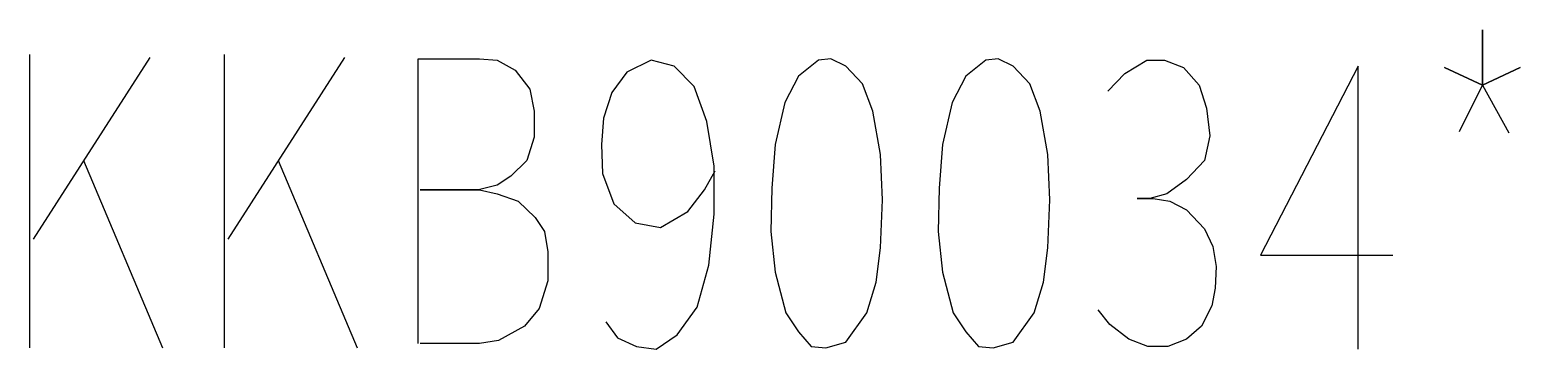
# Model space of a CAD drawing. Extents: x 66.7 to 103.7, y 226.5 to 234.4.
import ezdxf

# ---------------------------------------------------------------- set-up
doc = ezdxf.new("R2010")
doc.units = 0
doc.layers.add('Layer_1', color=7, linetype='CONTINUOUS')

msp = doc.modelspace()

# ---------------------------------------------------------------- linework, layer by layer
at = {"layer": 'Layer_1', "color": 7}
for points in [[(102.2106, 231.905529), (102.78325, 233.064435), (103.72107, 233.50046), (102.78325, 233.064435), (102.78325, 234.441354), (102.78325, 233.064435), (101.84128, 233.50046), (102.78325, 233.064435), (103.43889, 231.871106)], [(66.689804, 226.522926), (66.689804, 233.821741)], [(69.669242, 233.752891), (66.772796, 229.232009)], [(71.52823, 226.522926), (71.52823, 233.821741)], [(74.507668, 233.752891), (71.611222, 229.232009)], [(76.341758, 226.631932), (76.341758, 233.718472), (77.860524, 233.718472), (78.300386, 233.684052), (78.748546, 233.431617), (79.113714, 232.96117), (79.221605, 232.410402), (79.221605, 231.76784), (79.039021, 231.18265), (78.640656, 230.792523), (78.300386, 230.574511), (77.835626, 230.459768), (76.391553, 230.459768), (77.860524, 230.459768), (78.300386, 230.356499), (78.82324, 230.17291), (79.246502, 229.771309), (79.478882, 229.415605), (79.561872, 228.910735), (79.561872, 228.187852), (79.346091, 227.499393), (78.980923, 227.064517), (78.33358, 226.703075), (77.860521, 226.631935), (76.39155, 226.631935)], [(80.999247, 227.17352), (81.288061, 226.775361), (81.76112, 226.559643), (82.250777, 226.487353), (82.773631, 226.847647), (83.271587, 227.533811), (83.562061, 228.577974), (83.69485, 229.851624), (83.69485, 231.044953), (83.512266, 232.157962), (83.196893, 233.030011), (82.698937, 233.534881), (82.126287, 233.684047), (81.520441, 233.385714), (81.155273, 232.880844), (80.946961, 232.238282), (80.894681, 231.584246), (80.921241, 230.861364), (81.205077, 230.104059), (81.727931, 229.633612), (82.358675, 229.518869), (83.039215, 229.92047), (83.454179, 230.459763), (83.719755, 230.93021)], [(93.473145, 232.915269), (93.894748, 233.351293), (94.442499, 233.684049), (94.882361, 233.684049), (95.355419, 233.50046), (95.745485, 233.064435), (95.928069, 232.490719), (96.011059, 231.80226), (95.878271, 231.182647), (95.43011, 230.7122), (94.940454, 230.356496), (94.517191, 230.241753), (94.201819, 230.241753), (94.600183, 230.241753), (95.015147, 230.172903), (95.43011, 229.954891), (95.878271, 229.484444), (96.085753, 229.048419), (96.168743, 228.543549), (96.143843, 228.004256), (96.060853, 227.568232), (95.803576, 227.06451), (95.430108, 226.739786), (94.965349, 226.559639), (94.467397, 226.559639), (93.994339, 226.73979), (93.52543, 227.101231), (93.238275, 227.464967)], [(99.695855, 226.487355), (99.695855, 233.534883), (97.265829, 228.830411), (100.55898, 228.830411)], [(68.025986, 231.182643), (69.984614, 226.522922)], [(72.864412, 231.182643), (74.82304, 226.522922)]]:
    msp.add_lwpolyline(points, dxfattribs=at)
for points in [[(86.466921, 226.522926), (86.964878, 226.667502), (87.487732, 227.390384), (87.720111, 228.153427), (87.828002, 229.014001), (87.877802, 230.20733), (87.828002, 231.331813), (87.637118, 232.410399), (87.379841, 233.098858), (86.964878, 233.534883), (86.59141, 233.718472), (86.284337, 233.684052), (85.786381, 233.282451), (85.446111, 232.628414), (85.209582, 231.584251), (85.130742, 230.494191), (85.105012, 229.415605), (85.209583, 228.405865), (85.47101, 227.390387), (85.786382, 226.921088), (86.101755, 226.559646)], [(90.624718, 226.522926), (91.122675, 226.667502), (91.645529, 227.390384), (91.877908, 228.153427), (91.985799, 229.014001), (92.035599, 230.20733), (91.985799, 231.331813), (91.794915, 232.410399), (91.537638, 233.098858), (91.122675, 233.534883), (90.749207, 233.718472), (90.442134, 233.684052), (89.944178, 233.282451), (89.603908, 232.628414), (89.367379, 231.584251), (89.288539, 230.494191), (89.262809, 229.415605), (89.36738, 228.405865), (89.628807, 227.390387), (89.944179, 226.921088), (90.259552, 226.559646)]]:
    msp.add_lwpolyline(points, close=True, dxfattribs=at)

doc.saveas('drawing.dxf')
